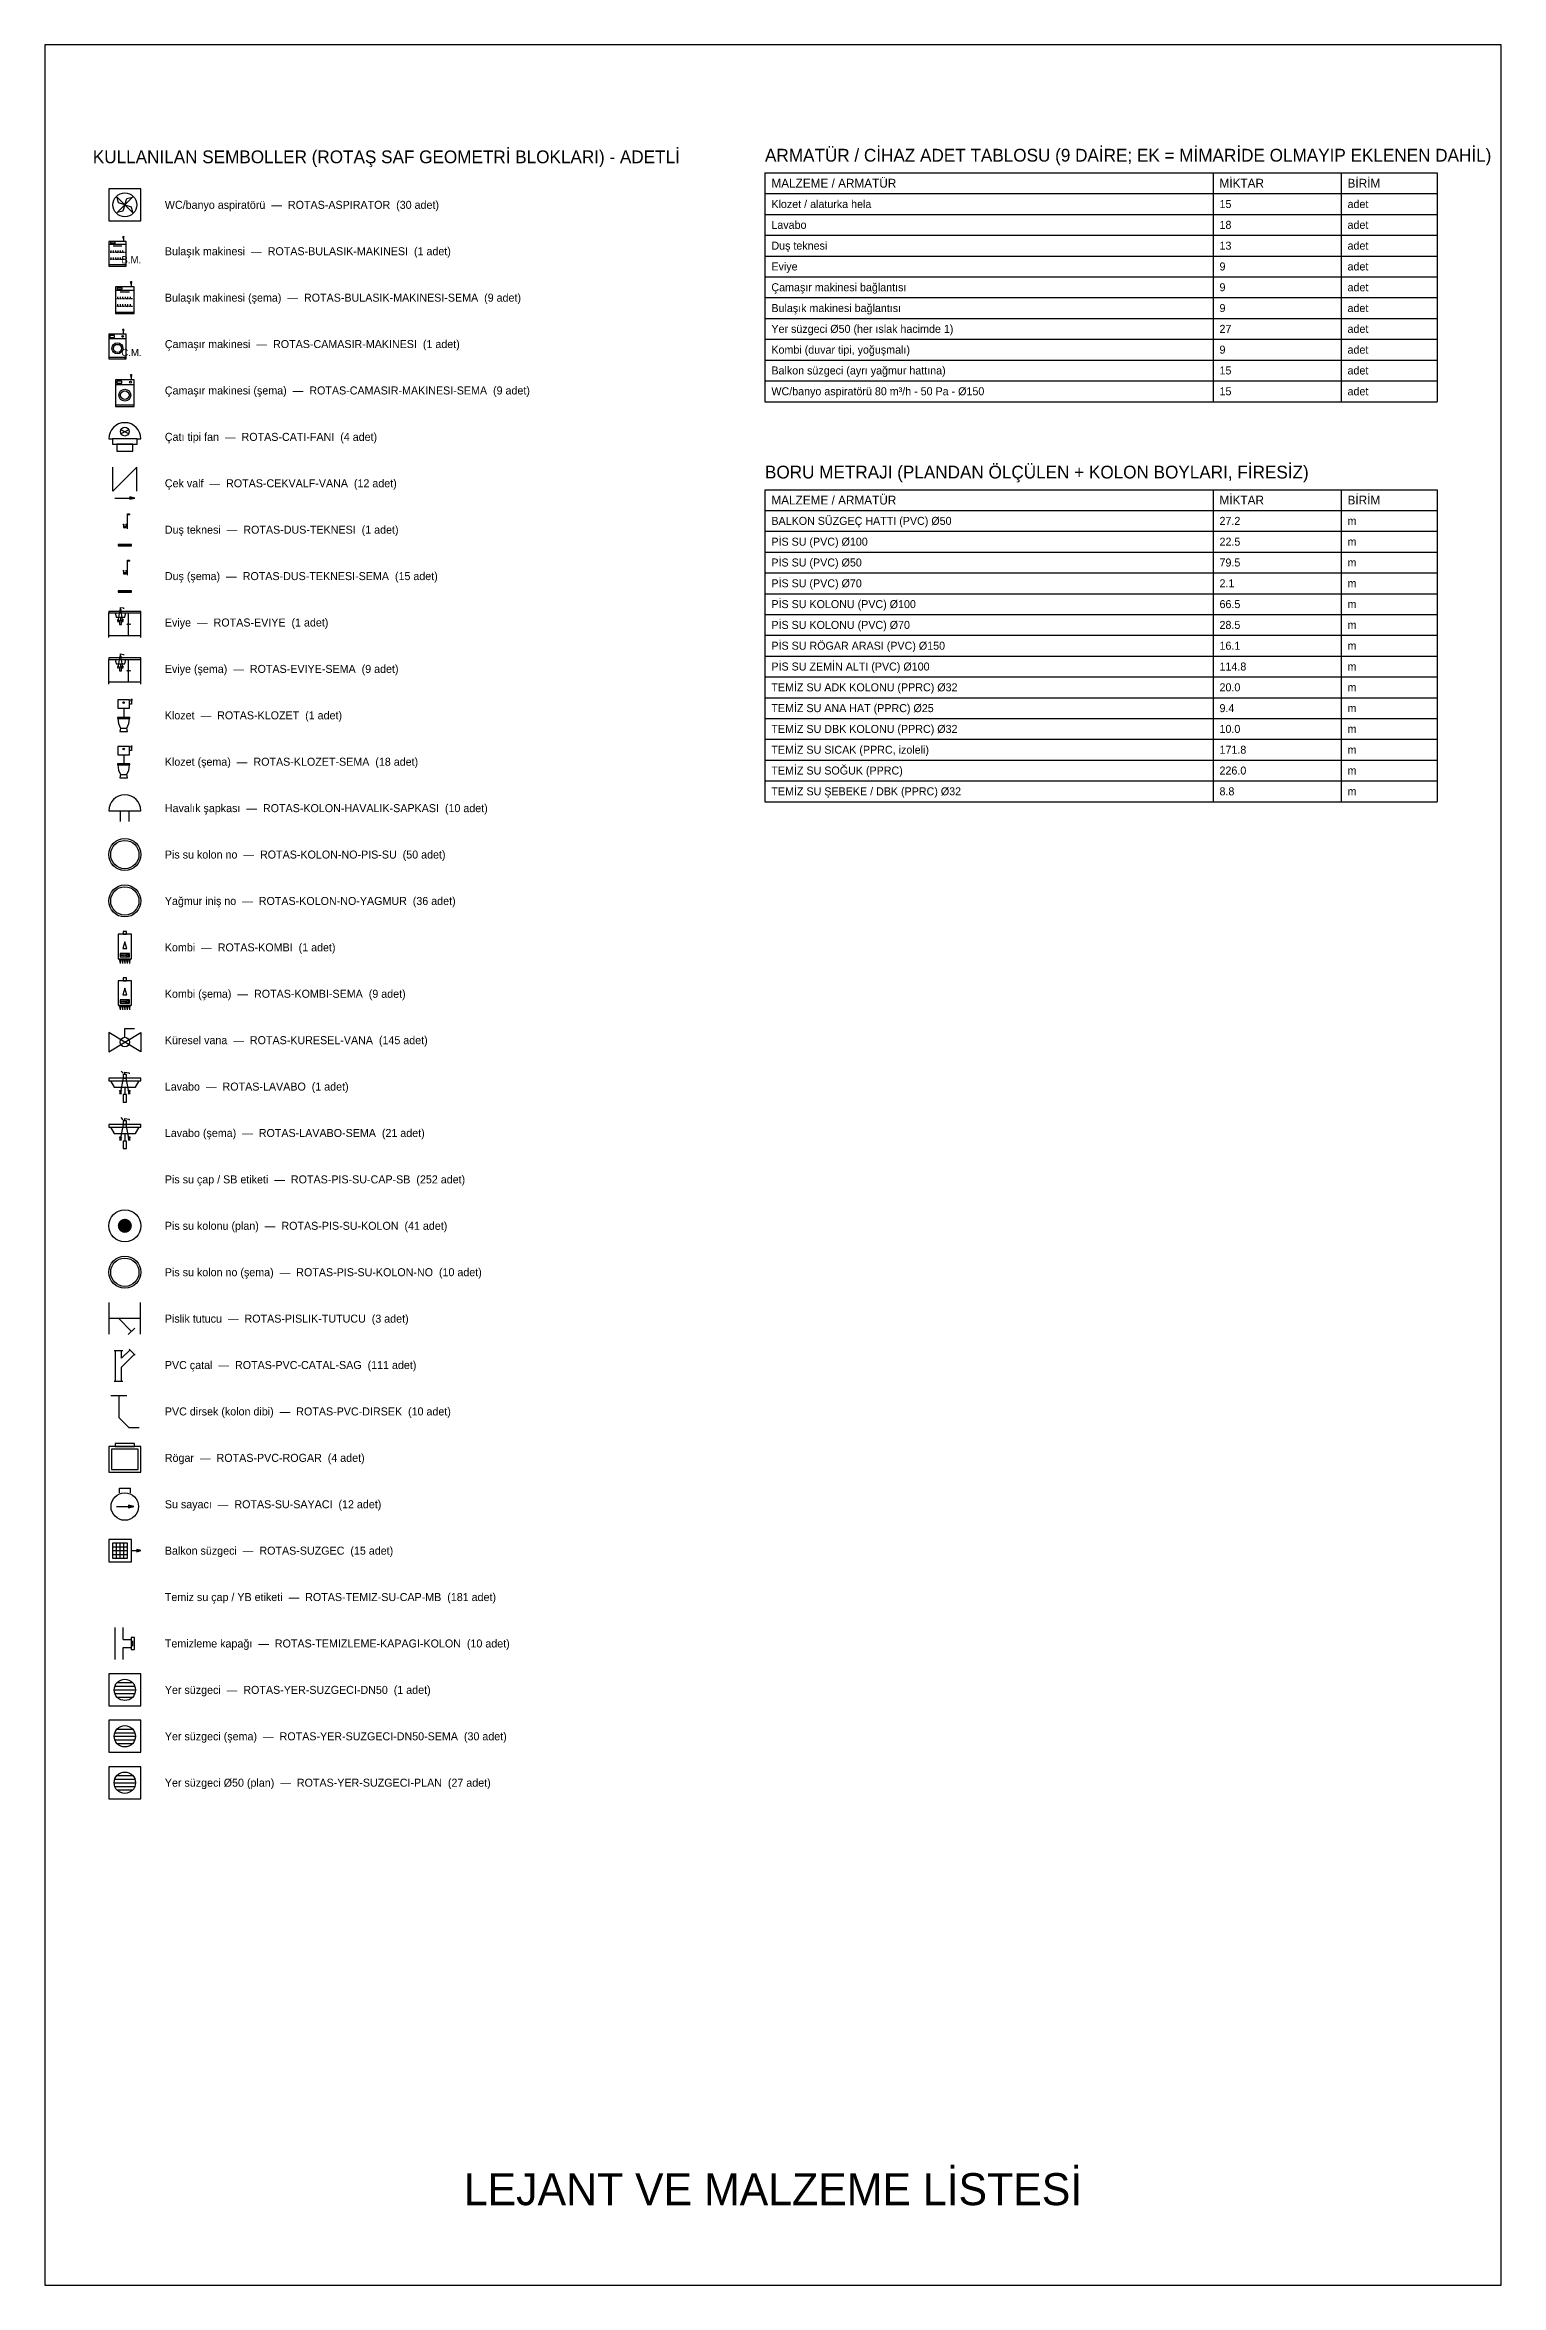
# Model space of a CAD drawing. Header units: centimetres. Extents: x -3962 to 31822, y -2 to 2802.
# Drawn here: x 30002 to 31822, y 0 to 2800 of the extents above; entities that cross this region are included whole.
import ezdxf
from ezdxf.enums import TextEntityAlignment as Align

# ---------------------------------------------------------------- set-up
doc = ezdxf.new("R2010")
doc.units = ezdxf.units.CM
for name, color, linetype in [('ROTAS-KAT-ADI', 1, 'CONTINUOUS'), ('ROTAS-LEJANT', 7, 'Continuous'), ('ROTAS-METRAJ', 7, 'Continuous'), ('ROTAS-PAFTA', 7, 'CONTINUOUS')]:
    doc.layers.add(name, color=color, linetype=linetype)

# ---------------------------------------------------------------- blocks, each defined once
blk = doc.blocks.new('ROTAS-ASPIRATOR')
blk.add_lwpolyline([(-10, -10), (10, -10), (10, 10), (-10, 10)], close=True)
for points in [[(0, 0), (-4, 1.2), (-4.7, 4.7), (0, 0)], [(0, 0), (-1.2, -4), (-4.7, -4.7), (0, 0)], [(0, 0), (1.2, 4), (4.7, 4.7), (0, 0)], [(0, 0), (4, -1.2), (4.7, -4.7), (0, 0)]]:
    blk.add_lwpolyline(points)
blk.add_circle((0, 0), 7.5)
blk = doc.blocks.new('ROTAS-BULASIK-MAKINESI')
for p, q in [((12.1, 56.4), (12.1, 49.7)), ((-18.1, 43.7), (18.1, 43.7)), ((-15.7, 27.4), (-13.9, 27.4)), ((-15.7, 13), (-13.9, 13)), ((-13.3, 27.4), (-13.3, 31)), ((-13.3, 13), (-13.3, 16.6)), ((-12.7, 27.4), (-10.9, 27.4)), ((-12.7, 13), (-10.9, 13)), ((-9.7, 27.4), (-7.8, 27.4)), ((-9.7, 13), (-7.8, 13)), ((-9, 40.7), (9, 40.7)), ((-8.4, 27.4), (-8.4, 31)), ((-8.4, 13), (-8.4, 16.6)), ((-6.6, 27.4), (-4.8, 27.4)), ((-6.6, 13), (-4.8, 13)), ((-3.6, 27.4), (-3.6, 31)), ((-3.6, 27.4), (-1.8, 27.4)), ((-3.6, 13), (-3.6, 16.6)), ((-3.6, 13), (-1.8, 13)), ((-0.6, 27.4), (1.2, 27.4)), ((-0.6, 13), (1.2, 13)), ((1.2, 27.4), (1.2, 31)), ((1.2, 13), (1.2, 16.6)), ((2.4, 27.4), (4.2, 27.4)), ((2.4, 13), (4.2, 13)), ((5.4, 27.4), (7.2, 27.4)), ((5.4, 13), (7.2, 13)), ((6, 27.4), (6, 31)), ((6, 13), (6, 16.6)), ((8.4, 27.4), (10.3, 27.4)), ((8.4, 13), (10.3, 13)), ((10.9, 27.4), (10.9, 31)), ((10.9, 13), (10.9, 16.6)), ((11.5, 27.4), (13.3, 27.4)), ((11.5, 13), (13.3, 13)), ((14.5, 27.4), (15.7, 27.4)), ((14.5, 13), (15.7, 13))]:
    blk.add_line(p, q)
for points in [[(-18.1, -1.5), (18.1, -1.5), (18.1, 49.7), (-18.1, 49.7)], [(-14.5, 45.5), (-4.8, 45.5), (-4.8, 47.9), (-14.5, 47.9)], [(11, 60), (13.1, 60), (12.1, 58.2)], [(11, 56.4), (13.1, 56.4), (12.1, 58.2)], [(-18.1, -1.5), (18.1, -1.5), (18.1, 0.9), (-18.1, 0.9)]]:
    blk.add_lwpolyline(points, close=True)
blk.add_circle((12.1, 58.2), 0.543)
blk.add_text('B.M.', height=15).set_placement((8.1, 11.6), align=Align.MIDDLE_LEFT)
for tag, p in [('PSCP', (0, 22.5)), ('SO', (0, 0)), ('PS', (0, 20)), ('SOCP', (0.1, -1.5))]:
    blk.add_attdef(tag, text='', height=1).set_placement(p, align=Align.MIDDLE_CENTER)
blk = doc.blocks.new('ROTAS-BULASIK-MAKINESI-SEMA')
for p, q in [((-33.8, 92), (33.8, 92)), ((-16.9, 86.4), (16.9, 86.4)), ((22.5, 115.7), (22.5, 103.3)), ((-29.3, 61.6), (-25.9, 61.6)), ((-29.3, 34.6), (-25.9, 34.6)), ((-24.8, 61.6), (-24.8, 68.4)), ((-24.8, 34.6), (-24.8, 41.3)), ((-23.7, 61.6), (-20.3, 61.6)), ((-23.7, 34.6), (-20.3, 34.6)), ((-18, 61.6), (-14.7, 61.6)), ((-18, 34.6), (-14.7, 34.6)), ((-15.8, 61.6), (-15.8, 68.4)), ((-15.8, 34.6), (-15.8, 41.3)), ((-12.4, 61.6), (-9, 61.6)), ((-12.4, 34.6), (-9, 34.6)), ((-6.8, 61.6), (-6.8, 68.4)), ((-6.8, 61.6), (-3.4, 61.6)), ((-6.8, 34.6), (-6.8, 41.3)), ((-6.8, 34.6), (-3.4, 34.6)), ((-1.1, 61.6), (2.3, 61.6)), ((-1.1, 34.6), (2.3, 34.6)), ((2.3, 61.6), (2.3, 68.4)), ((2.3, 34.6), (2.3, 41.3)), ((4.5, 61.6), (7.9, 61.6)), ((4.5, 34.6), (7.9, 34.6)), ((10.1, 61.6), (13.5, 61.6)), ((10.1, 34.6), (13.5, 34.6)), ((11.3, 61.6), (11.3, 68.4)), ((11.3, 34.6), (11.3, 41.3)), ((15.8, 61.6), (19.2, 61.6)), ((15.8, 34.6), (19.2, 34.6)), ((20.3, 61.6), (20.3, 68.4)), ((20.3, 34.6), (20.3, 41.3)), ((21.4, 61.6), (24.8, 61.6)), ((21.4, 34.6), (24.8, 34.6)), ((27, 61.6), (29.3, 61.6)), ((27, 34.6), (29.3, 34.6))]:
    blk.add_line(p, q)
for points in [[(-33.8, 7.5), (33.8, 7.5), (33.8, 103.3), (-33.8, 103.3)], [(-27, 95.4), (-9, 95.4), (-9, 99.9), (-27, 99.9)], [(20.5, 122.5), (24.6, 122.5), (22.5, 119.1)], [(20.5, 115.7), (24.6, 115.7), (22.5, 119.1)], [(-33.8, 7.5), (33.8, 7.5), (33.8, 12), (-33.8, 12)]]:
    blk.add_lwpolyline(points, close=True)
blk.add_circle((22.5, 119.1), 1.01)
blk.add_attdef('SOCP', text='', height=10).set_placement((-3.2, 63.4), align=Align.MIDDLE_RIGHT)
for tag, p in [('PS', (0, 5)), ('SO', (2.5, 63.4)), ('PSCP', (0, -10))]:
    blk.add_attdef(tag, text='', height=10).set_placement(p, align=Align.MIDDLE_LEFT)
blk = doc.blocks.new('ROTAS-CAMASIR-MAKINESI')
for p, q in [((12.1, 56.4), (12.1, 49.7)), ((-18.1, 40.7), (18.1, 40.7))]:
    blk.add_line(p, q)
for points in [[(-18.1, -1.5), (18.1, -1.5), (18.1, 49.7), (-18.1, 49.7)], [(-15.7, 43.1), (-6, 43.1), (-6, 47.3), (-15.7, 47.3)], [(11, 60), (13.1, 60), (12.1, 58.2)], [(11, 56.4), (13.1, 56.4), (12.1, 58.2)], [(-18.1, -1.5), (18.1, -1.5), (18.1, 0.9), (-18.1, 0.9)]]:
    blk.add_lwpolyline(points, close=True)
for centre, radius in [((10.9, 45.2), 1.81), ((12.1, 58.2), 0.543), ((0, 20.2), 11.5), ((0, 20.2), 8.44)]:
    blk.add_circle(centre, radius)
blk.add_text('Ç.M.', height=15).set_placement((8.1, 11.6), align=Align.MIDDLE_LEFT)
for tag, p in [('PSCP_001', (-1.3, 22)), ('SO_001', (-0.7, -0.5)), ('PS_001', (-0.6, 19.5)), ('SOCP_001', (-1.2, -2))]:
    blk.add_attdef(tag, p, '', height=1)
blk = doc.blocks.new('ROTAS-CAMASIR-MAKINESI-SEMA')
for p, q in [((-33.8, 86.4), (33.8, 86.4)), ((22.6, 115.7), (22.6, 103.3))]:
    blk.add_line(p, q)
for points in [[(-33.8, 7.5), (33.8, 7.5), (33.8, 103.3), (-33.8, 103.3)], [(-29.3, 90.9), (-11.3, 90.9), (-11.3, 98.8), (-29.3, 98.8)], [(20.5, 122.5), (24.6, 122.5), (22.6, 119.1)], [(20.5, 115.7), (24.6, 115.7), (22.6, 119.1)], [(-33.8, 7.5), (33.8, 7.5), (33.8, 12), (-33.8, 12)]]:
    blk.add_lwpolyline(points, close=True)
for centre, radius in [((20.3, 94.9), 3.38), ((22.6, 119.1), 1.01), ((0, 48.1), 21.4), ((0, 48.1), 15.8)]:
    blk.add_circle(centre, radius)
blk.add_attdef('SOCP', text='', height=10).set_placement((-3.3, 71.5), align=Align.MIDDLE_RIGHT)
for tag, p in [('PS', (0, 5)), ('SO', (2.5, 71.5)), ('PSCP', (0, -10))]:
    blk.add_attdef(tag, text='', height=10).set_placement(p, align=Align.MIDDLE_LEFT)
blk = doc.blocks.new('ROTAS-CATI-FANI')
for p, q in [((-28.125, 21.875), (-21.875, 21.875)), ((-6.25, 31.25), (6.25, 37.5)), ((-6.25, 37.5), (6.25, 31.25)), ((21.875, 21.875), (28.125, 21.875))]:
    blk.add_line(p, q)
for points in [[(-21.875, 12.5), (21.875, 12.5), (21.875, 21.875), (-21.875, 21.875)], [(-14.0625, 0), (14.0625, 0), (14.0625, 12.5), (-14.0625, 12.5)]]:
    blk.add_lwpolyline(points, close=True)
blk.add_circle((0, 34.375), 7.8125)
blk.add_arc((0, 21.875), 28.125, 0, 180)
blk = doc.blocks.new('ROTAS-CEKVALF-VANA')
h = blk.add_hatch(color=256)
h.dxf.hatch_style = 1
h.paths.add_polyline_path([(3.1, -4.54), (1.27, -4.09), (1.27, -5)])
for p, q in [((-5.27, -1.81), (-5.27, 7.32)), ((-5.27, -1.81), (3.86, 7.32)), ((3.86, -1.81), (3.86, 7.32)), ((-4.51, -4.54), (3.1, -4.54))]:
    blk.add_line(p, q)
blk.add_lwpolyline([(3.1, -4.54), (1.27, -4.09), (1.27, -5)], close=True)
blk.add_attdef('CAP', text='', height=5, rotation=153.43495).set_placement((0, 0), align=Align.CENTER)
blk = doc.blocks.new('ROTAS-DUS-TEKNESI')
for p, q in [((2.4, 14), (2.4, 27.5)), ((-1.2, 17.3), (-1.2, 16.1)), ((0, 15.2), (0, 14.6)), ((1.2, 17.3), (1.2, 16.1)), ((1.8, 15.6), (2.4, 15.6)), ((-5.6, -0.3), (5.5, -0.3))]:
    blk.add_line(p, q)
blk.add_lwpolyline([(2.4, 27.5), (3.9, 27.5), (4.5, 26.9), (3.3, 26.3), (3.9, 27.5)])
for points in [[(-6, -1), (6, -1), (6, 0.2), (-6, 0.2)], [(-1.5, 18.2), (-1, 18.2), (-1.2, 17.7)], [(-1.5, 17.3), (-1, 17.3), (-1.2, 17.7)], [(-1.2, 15.2), (1.2, 15.2), (1.2, 16.1), (-1.2, 16.1)], [(0.9, 18.2), (1.4, 18.2), (1.2, 17.7)], [(0.9, 17.3), (1.4, 17.3), (1.2, 17.7)]]:
    blk.add_lwpolyline(points, close=True)
for centre in [(-1.2, 17.7), (1.2, 17.7)]:
    blk.add_circle(centre, 0.135)
for tag, p in [('PSCP_001', (-1.3, 27)), ('PS_001', (-0.6, 24.5)), ('SO_001', (-10.7, -0.5)), ('SC_001', (9.4, -0.5)), ('SOCP_001', (-11.3, -1.5)), ('SCCP_001', (8.7, -1.5))]:
    blk.add_attdef(tag, p, '', height=1)
blk = doc.blocks.new('ROTAS-DUS-TEKNESI-SEMA')
for p, q in [((5, 67.7), (5, 135)), ((-12.9, 84.2), (-12.9, 78.2)), ((-7, 73.7), (-7, 70.7)), ((-1, 84.2), (-1, 78.2)), ((2, 75.9), (5, 75.9)), ((-34.6, -3.3), (20.7, -3.3))]:
    blk.add_line(p, q)
blk.add_lwpolyline([(5, 135), (12.5, 135), (15.5, 132), (9.5, 129), (12.5, 135)])
for points in [[(-14.3, 88.6), (-11.6, 88.6), (-12.9, 86.4)], [(-14.3, 84.2), (-11.6, 84.2), (-12.9, 86.4)], [(-12.9, 73.7), (-1, 73.7), (-1, 78.2), (-12.9, 78.2)], [(-2.3, 88.6), (0.4, 88.6), (-1, 86.4)], [(-2.3, 84.2), (0.4, 84.2), (-1, 86.4)], [(-36.9, -7), (23, -7), (23, -1.1), (-36.9, -1.1)]]:
    blk.add_lwpolyline(points, close=True)
for centre in [(-12.9, 86.4), (-1, 86.4)]:
    blk.add_circle(centre, 0.673)
for tag, p in [('SCCP', (-24.3, 67.7)), ('SC', (-27.7, 55.8))]:
    blk.add_attdef(tag, text='', height=10).set_placement(p, align=Align.MIDDLE_RIGHT)
for tag, p in [('PS', (-0.1, 5)), ('SOCP', (8.5, 67.7)), ('PSCP', (0, -12.9))]:
    blk.add_attdef(tag, text='', height=10).set_placement(p, align=Align.MIDDLE_LEFT)
blk.add_attdef('SO', text='', height=10).set_placement((16, 50.6), align=Align.CENTER)
blk = doc.blocks.new('ROTAS-EVIYE')
for p, q in [((-6, 3.08), (-6, 12.35)), ((-2.51, 9.19), (-1.85, 12.9)), ((-1.64, 10.71), (-1.64, 9.4)), ((-0.76, 9.19), (-1.42, 12.9)), ((1.42, 3.95), (1.42, 12.35)), ((6, 3.08), (6, 12.35)), ((-6, 3.95), (6, 3.95))]:
    blk.add_line(p, q)
for points in [[(-6, 12.35), (6, 12.35), (6, 12.9), (-6, 12.9)], [(-2.71, 9.84), (-2.31, 9.84), (-2.51, 9.51)], [(-2.71, 9.19), (-2.31, 9.19), (-2.51, 9.51)], [(-1.96, 7.99), (-1.31, 7.99), (-1.31, 9.4), (-1.96, 9.4)], [(-1.91, 12.9), (-1.36, 12.9), (-1.36, 13.55), (-1.91, 13.55)], [(-0.96, 9.84), (-0.57, 9.84), (-0.76, 9.51)], [(-0.96, 9.19), (-0.57, 9.19), (-0.76, 9.51)]]:
    blk.add_lwpolyline(points, close=True)
for points in [[(-3.6, 12.35), (-3.27, 10.71), (0, 10.71), (0.33, 12.35)], [(-1.64, 13.55), (-1.64, 14.42), (-0.55, 14.2), (-0.55, 13.88)]]:
    blk.add_lwpolyline(points)
for centre, radius in [((-2.51, 9.51), 0.0982), ((-0.76, 9.51), 0.0982), ((0.98, 8.1), 0.131), ((1.85, 8.1), 0.131)]:
    blk.add_circle(centre, radius)
for tag, p in [('PSCP_001', (-1.25, 17)), ('PS_001', (-0.62, 14.5)), ('SOCP_001', (-6.29, -0.5)), ('SO_001', (-5.66, 0.5)), ('SCCP_001', (3.74, -0.5)), ('SC_001', (4.37, 0.5))]:
    blk.add_attdef(tag, p, '', height=1)
blk = doc.blocks.new('ROTAS-EVIYE-SEMA')
for p, q in [((-65, 6), (-65, 106.5)), ((-27.2, 72.2), (-20.1, 112.4)), ((-8.3, 72.2), (-15.4, 112.4)), ((15.4, 15.5), (15.4, 106.5)), ((65, 6), (65, 106.5)), ((-65, 15.5), (65, 15.5)), ((-17.7, 88.8), (-17.7, 74.6))]:
    blk.add_line(p, q)
for points in [[(-65, 106.5), (65, 106.5), (65, 112.4), (-65, 112.4)], [(-20.7, 112.4), (-14.8, 112.4), (-14.8, 119.5), (-20.7, 119.5)], [(-29.3, 79.3), (-25.1, 79.3), (-27.2, 75.8)], [(-29.3, 72.2), (-25.1, 72.2), (-27.2, 75.8)], [(-21.3, 59.2), (-14.2, 59.2), (-14.2, 74.6), (-21.3, 74.6)], [(-10.4, 79.3), (-6.1, 79.3), (-8.3, 75.8)], [(-10.4, 72.2), (-6.1, 72.2), (-8.3, 75.8)]]:
    blk.add_lwpolyline(points, close=True)
for points in [[(-39, 106.5), (-35.5, 88.8), (0, 88.8), (3.5, 106.5)], [(-17.7, 119.5), (-17.7, 129), (-5.9, 126.6), (-5.9, 123)]]:
    blk.add_lwpolyline(points)
for centre, radius in [((-27.2, 75.8), 1.06), ((-8.3, 75.8), 1.06), ((10.6, 60.4), 1.42), ((20.1, 60.4), 1.42)]:
    blk.add_circle(centre, radius)
for tag, p in [('SCCP', (-18, 65)), ('SC', (-20, 52.7))]:
    blk.add_attdef(tag, text='', height=10).set_placement(p, align=Align.MIDDLE_RIGHT)
for tag, p in [('PS', (0, 5)), ('SOCP', (15.5, 64.9)), ('SO', (15.5, 53.6)), ('PSCP', (0, -10))]:
    blk.add_attdef(tag, text='', height=10).set_placement(p, align=Align.MIDDLE_LEFT)
blk = doc.blocks.new('ROTAS-KLOZET')
blk.add_line((-0.8, 17.4), (-0.8, 10.9))
for points in [[(-4.8, 17.4), (3.3, 17.4), (3.3, 23.2), (-4.8, 23.2)], [(4.2, 23.7), (5, 23.7), (4.6, 23)], [(4.2, 22.3), (5, 22.3), (4.6, 23)], [(-5, 10.3), (3.5, 10.3), (3.5, 10.9), (-5, 10.9)]]:
    blk.add_lwpolyline(points, close=True)
for points in [[(4.6, 22.3), (4.6, 20.3), (3.3, 20.3)], [(-4.8, 10.3), (-4.3, 6.7), (-3, 3.6), (1.5, 3.6), (2.8, 6.7), (3.3, 10.3)], [(-3, 3.6), (-3.4, 1.3), (1.9, 1.3), (1.5, 3.6)]]:
    blk.add_lwpolyline(points)
for centre, radius in [((-0.8, 21.4), 0.558), ((4.6, 23), 0.201)]:
    blk.add_circle(centre, radius)
for tag, p in [('PSCP_001', (-1.3, 24.5)), ('PS_001', (-0.6, 19.5)), ('SOCP_001', (-1.3, 1.8)), ('SO_001', (-0.7, -0.5))]:
    blk.add_attdef(tag, p, '', height=1)
blk = doc.blocks.new('ROTAS-KLOZET-SEMA')
blk.add_line((-19.2, 93.6), (-19.2, 55.9))
for points in [[(-42.6, 93.6), (4.2, 93.6), (4.2, 127.4), (-42.6, 127.4)], [(9.7, 130), (14.4, 130), (12, 126.1)], [(9.7, 122.2), (14.4, 122.2), (12, 126.1)], [(-43.9, 52), (5.5, 52), (5.5, 55.9), (-43.9, 55.9)]]:
    blk.add_lwpolyline(points, close=True)
for points in [[(12, 122.2), (12, 110.5), (4.2, 110.5)], [(-42.6, 52), (-40, 31.2), (-32.2, 13), (-6.2, 13), (1.6, 31.2), (4.2, 52)], [(-32.2, 13), (-34.8, 0), (-3.6, 0), (-6.2, 13)]]:
    blk.add_lwpolyline(points)
for centre, radius in [((-19.2, 117), 3.25), ((12, 126.1), 1.17)]:
    blk.add_circle(centre, radius)
for tag, p in [('SOCP', (-33.9, 70)), ('SO', (-33.9, 58.3))]:
    blk.add_attdef(tag, text='', height=10).set_placement(p, align=Align.MIDDLE_RIGHT)
for tag, p in [('PS', (0, 5)), ('PSCP', (0, -10))]:
    blk.add_attdef(tag, text='', height=10).set_placement(p, align=Align.MIDDLE_LEFT)
blk = doc.blocks.new('ROTAS-KOLON-HAVALIK-SAPKASI')
for p, q in [((-7.7, 5.8), (7.7, 5.8)), ((-2.1, 0.7), (-2.1, 5.8)), ((2.1, 0.7), (2.1, 5.8))]:
    blk.add_line(p, q)
blk.add_arc((0, 5.8), 7.69, 0, 180)
blk = doc.blocks.new('ROTAS-KOLON-NO-PIS-SU')
for radius in [27.5, 24.3]:
    blk.add_circle((0, 0), radius)
blk.add_attdef('K', text='', height=20).set_placement((0, 0), align=Align.MIDDLE_CENTER)
blk = doc.blocks.new('ROTAS-KOLON-NO-YAGMUR')
for radius in [27.5, 24.3]:
    blk.add_circle((0, 0), radius)
blk.add_attdef('K', text='', height=20).set_placement((0, 0), align=Align.MIDDLE_CENTER)
blk = doc.blocks.new('ROTAS-KOMBI')
for p, q in [((44.4, 4.3), (44.4, 3.7)), ((44.4, 1.8), (44.4, 0)), ((46.5, 4.3), (46.5, 3.7)), ((46.5, 1.8), (46.5, 0)), ((48.7, 4.3), (48.7, 3.7)), ((48.7, 1.8), (48.7, 0)), ((50.8, 4.3), (50.8, 3.7)), ((50.8, 1.8), (50.8, 0)), ((53, 4.3), (53, 3.7)), ((53, 1.8), (53, 0))]:
    blk.add_line(p, q)
for points in [[(42.5, 4.3), (54.8, 4.3), (54.8, 27.3), (42.5, 27.3)], [(47.1, 27.3), (50.2, 27.3), (50.2, 30), (47.1, 30)], [(43.8, 3.7), (45, 3.7), (44.4, 2.8)], [(43.8, 1.8), (45, 1.8), (44.4, 2.8)], [(44.4, 6.1), (53, 6.1), (53, 9.2), (44.4, 9.2)], [(45.9, 3.7), (47.1, 3.7), (46.5, 2.8)], [(45.9, 1.8), (47.1, 1.8), (46.5, 2.8)], [(46.8, 14.1), (50.5, 14.1), (48.7, 20.2)], [(48.1, 3.7), (49.3, 3.7), (48.7, 2.8)], [(48.1, 1.8), (49.3, 1.8), (48.7, 2.8)], [(50.2, 3.7), (51.4, 3.7), (50.8, 2.8)], [(50.2, 1.8), (51.4, 1.8), (50.8, 2.8)], [(50.5, 6.9), (52.3, 6.9), (52.3, 8.4), (50.5, 8.4)], [(52.3, 3.7), (53.6, 3.7), (53, 2.8)], [(52.3, 1.8), (53.6, 1.8), (53, 2.8)]]:
    blk.add_lwpolyline(points, close=True)
for centre in [(45.9, 7.7), (47.7, 7.7), (49.6, 7.7)]:
    blk.add_circle(centre, 0.613)
for tag, p in [('SOCP_001', (17.6, -0.5)), ('SO_001', (18.2, 0.5)), ('SCCP_001', (27.6, -0.5)), ('SC_001', (28.3, 0.5))]:
    blk.add_attdef(tag, p, '', height=1)
blk = doc.blocks.new('ROTAS-KOMBI-SEMA')
for p, q in [((-24.9, 119.1), (-24.9, 116.6)), ((-24.9, 109.1), (-24.9, 101.6)), ((-16.2, 119.1), (-16.2, 116.6)), ((-16.2, 109.1), (-16.2, 101.6)), ((-7.4, 119.1), (-7.4, 116.6)), ((-7.4, 109.1), (-7.4, 101.6)), ((1.3, 119.1), (1.3, 116.6)), ((1.3, 109.1), (1.3, 101.6)), ((10.1, 119.1), (10.1, 116.6)), ((10.1, 109.1), (10.1, 101.6))]:
    blk.add_line(p, q)
for points in [[(-32.4, 119.1), (17.6, 119.1), (17.6, 212.9), (-32.4, 212.9)], [(-14.9, 159.1), (0.1, 159.1), (-7.4, 184.1)], [(-13.7, 212.9), (-1.2, 212.9), (-1.2, 224.1), (-13.7, 224.1)], [(-27.4, 116.6), (-22.4, 116.6), (-24.9, 112.9)], [(-27.4, 109.1), (-22.4, 109.1), (-24.9, 112.9)], [(-24.9, 126.6), (10.1, 126.6), (10.1, 139.1), (-24.9, 139.1)], [(-18.7, 116.6), (-13.7, 116.6), (-16.2, 112.9)], [(-18.7, 109.1), (-13.7, 109.1), (-16.2, 112.9)], [(-9.9, 116.6), (-4.9, 116.6), (-7.4, 112.9)], [(-9.9, 109.1), (-4.9, 109.1), (-7.4, 112.9)], [(-1.2, 116.6), (3.8, 116.6), (1.3, 112.9)], [(-1.2, 109.1), (3.8, 109.1), (1.3, 112.9)], [(0.1, 129.7), (7.6, 129.7), (7.6, 136), (0.1, 136)], [(7.6, 116.6), (12.6, 116.6), (10.1, 112.9)], [(7.6, 109.1), (12.6, 109.1), (10.1, 112.9)]]:
    blk.add_lwpolyline(points, close=True)
for centre in [(-18.7, 132.9), (-11.2, 132.9), (-3.7, 132.9)]:
    blk.add_circle(centre, 2.5)
for tag, p in [('SCCP', (-16.6, 178.3)), ('SC', (-16.6, 167.7))]:
    blk.add_attdef(tag, text='', height=10).set_placement(p, align=Align.MIDDLE_RIGHT)
for tag, p in [('SOCP', (2.2, 178.3)), ('SO', (3.2, 167.9))]:
    blk.add_attdef(tag, text='', height=10).set_placement(p, align=Align.MIDDLE_LEFT)
blk = doc.blocks.new('ROTAS-KURESEL-VANA')
for p, q in [((0, 3.1), (0, 8)), ((0, 8), (5.4, 8))]:
    blk.add_line(p, q)
for points in [[(-9, 5.8), (-9, -5), (0, 0.4)], [(9, 5.8), (9, -5), (0, 0.4)]]:
    blk.add_lwpolyline(points, close=True)
blk.add_circle((0, 0.4), 2.71)
blk.add_attdef('CAP', text='', height=10).set_placement((-1.1, 0), align=Align.CENTER)
blk = doc.blocks.new('ROTAS-LAVABO')
for p, q in [((-1.6, 6.15), (-0.5, 11.95)), ((-0.6, 13.75), (-1.4, 14.55)), ((0, 8.55), (0, 5.75)), ((1.6, 6.15), (0.5, 11.95))]:
    blk.add_line(p, q)
for points in [[(-6, 10.95), (6, 10.95), (6, 11.95), (-6, 11.95)], [(-0.6, 11.95), (0.6, 11.95), (0.6, 13.35), (-0.6, 13.35)], [(-1.96, 7.35), (-1.24, 7.35), (-1.6, 6.75)], [(-1.96, 6.15), (-1.24, 6.15), (-1.6, 6.75)], [(-0.6, 2.95), (0.6, 2.95), (0.6, 5.75), (-0.6, 5.75)], [(1.24, 7.35), (1.96, 7.35), (1.6, 6.75)], [(1.24, 6.15), (1.96, 6.15), (1.6, 6.75)]]:
    blk.add_lwpolyline(points, close=True)
for points in [[(-5.4, 10.95), (-4, 8.55), (4, 8.55), (5.4, 10.95)], [(0, 13.35), (0, 14.15), (1.6, 13.95), (1.6, 13.55)]]:
    blk.add_lwpolyline(points)
for centre in [(-1.6, 6.75), (1.6, 6.75)]:
    blk.add_circle(centre, 0.18)
for tag, p in [('PSCP_001', (-1.25, 17)), ('PS_001', (-0.62, 14.5)), ('SOCP_001', (-6.29, -0.5)), ('SO_001', (-5.66, 0.5)), ('SCCP_001', (3.74, -0.5)), ('SC_001', (4.37, 0.5))]:
    blk.add_attdef(tag, p, '', height=1)
blk = doc.blocks.new('ROTAS-LAVABO-SEMA')
for p, q in [((-1.8, 97.5), (6.5, 141.2)), ((5.7, 154.7), (-0.3, 160.7)), ((22.3, 97.5), (14, 141.2)), ((10.2, 115.5), (10.2, 94.4))]:
    blk.add_line(p, q)
for points in [[(-35, 133.6), (55.4, 133.6), (55.4, 141.2), (-35, 141.2)], [(5.7, 141.2), (14.7, 141.2), (14.7, 151.7), (5.7, 151.7)], [(-4.5, 106.5), (0.9, 106.5), (-1.8, 102)], [(-4.5, 97.5), (0.9, 97.5), (-1.8, 102)], [(5.7, 73.3), (14.7, 73.3), (14.7, 94.4), (5.7, 94.4)], [(19.6, 106.5), (25, 106.5), (22.3, 102)], [(19.6, 97.5), (25, 97.5), (22.3, 102)]]:
    blk.add_lwpolyline(points, close=True)
for points in [[(-30.5, 133.6), (-19.9, 115.5), (40.4, 115.5), (50.9, 133.6)], [(10.2, 151.7), (10.2, 157.7), (22.3, 156.2), (22.3, 153.2)]]:
    blk.add_lwpolyline(points)
for centre in [(-1.8, 102), (22.3, 102)]:
    blk.add_circle(centre, 1.36)
for tag, p in [('SCCP', (-18.9, 70)), ('SC', (-18.9, 55))]:
    blk.add_attdef(tag, text='', height=10).set_placement(p, align=Align.MIDDLE_RIGHT)
for tag, p in [('SOCP', (18.8, 70)), ('PS', (0, 5)), ('SO', (18.8, 55)), ('PSCP', (0, -10))]:
    blk.add_attdef(tag, text='', height=10).set_placement(p, align=Align.MIDDLE_LEFT)
blk = doc.blocks.new('ROTAS-PIS-SU-KOLON')
h = blk.add_hatch(color=256)
h.dxf.hatch_style = 1
h.paths.add_polyline_path([(1.54, 0), (1.49, 0.4), (1.33, 0.77), (1.09, 1.09), (0.77, 1.33), (0.4, 1.49), (0, 1.54), (-0.4, 1.49), (-0.77, 1.33), (-1.09, 1.09), (-1.33, 0.77), (-1.49, 0.4), (-1.54, 0), (-1.49, -0.4), (-1.33, -0.77), (-1.09, -1.09), (-0.77, -1.33), (-0.4, -1.49), (0, -1.54), (0.4, -1.49), (0.77, -1.33), (1.09, -1.09), (1.33, -0.77), (1.49, -0.4)])
blk.add_circle((0, 0), 3.5)
blk = doc.blocks.new('ROTAS-PIS-SU-KOLON-NO')
for radius in [27.5, 24.3]:
    blk.add_circle((0, 0), radius)
blk.add_attdef('K', text='', height=20).set_placement((0, 0), align=Align.MIDDLE_CENTER)
blk = doc.blocks.new('ROTAS-PISLIK-TUTUCU')
for p, q in [((-7.6, -4.7), (-7.6, 10.5)), ((-7.6, 2.9), (7.6, 2.9)), ((-3, 2.9), (3.2, -3.4)), ((7.6, -4.7), (7.6, 10.5)), ((1.6, -5), (4.8, -1.8))]:
    blk.add_line(p, q)
blk.add_attdef('CAP', text='', height=5).set_placement((0, 0), align=Align.CENTER)
blk = doc.blocks.new('ROTAS-PVC-CATAL-SAG')
for p, q in [((9.7, -10.5), (-0.8, 0)), ((-26.7, -2.4), (-11.8, -2.4)), ((-24.6, -55.5), (-24.6, -2.4)), ((-14, -16.1), (0.7, -1.5)), ((-14, -16.1), (-14, -2.4)), ((-14, -31.2), (8.2, -9)), ((-14, -55.5), (-14, -31.2)), ((-26.7, -55.5), (-11.8, -55.5))]:
    blk.add_line(p, q)
blk = doc.blocks.new('ROTAS-PVC-DIRSEK')
blk.add_line((2.2, 0), (12.5, 0))
blk.add_lwpolyline([(7.4, 0), (7.4, -14), (13.8, -20.4), (20.3, -20.4)])
blk = doc.blocks.new('ROTAS-PVC-ROGAR')
for points in [[(13.9, -10), (36.1, -10), (36.1, 7.8), (13.9, 7.8)], [(15.7, -8.2), (34.3, -8.2), (34.3, 6), (15.7, 6)], [(18.3, 7.8), (31.7, 7.8), (31.7, 10), (18.3, 10)]]:
    blk.add_lwpolyline(points, close=True)
blk.add_attdef('R', text='', height=20).set_placement((55, 0), align=Align.MIDDLE_LEFT)
blk = doc.blocks.new('ROTAS-SU-SAYACI')
h = blk.add_hatch(color=256)
h.dxf.hatch_style = 1
h.paths.add_polyline_path([(6.1, 0), (3.2, 0.7), (3.2, -0.7)])
for p, q in [((-3.2, 0), (6.1, 0)), ((-1.7, 7.4), (-1.7, 9.8)), ((-1.7, 9.8), (4.2, 9.8)), ((4.2, 7.4), (4.2, 9.8))]:
    blk.add_line(p, q)
blk.add_lwpolyline([(6.1, 0), (3.2, 0.7), (3.2, -0.7)], close=True)
blk.add_circle((1.2, 0), 7.34)
blk.add_attdef('CAP', (2, 0.9), '', height=2.5, rotation=225)
blk = doc.blocks.new('ROTAS-SUZGEC')
h = blk.add_hatch(color=256)
h.dxf.hatch_style = 1
h.paths.add_polyline_path([(5, 0), (3.71, 0.32), (3.71, -0.32)])
for p, q in [((-3.82, 1.18), (0.88, 1.18)), ((-2.65, -2.35), (-2.65, 2.35)), ((-1.47, -2.35), (-1.47, 2.35)), ((-0.29, -2.35), (-0.29, 2.35)), ((-3.82, 0), (0.88, 0)), ((-3.82, -1.18), (0.88, -1.18)), ((2.06, 0), (5, 0))]:
    blk.add_line(p, q)
for points in [[(-5, -3.53), (2.06, -3.53), (2.06, 3.53), (-5, 3.53)], [(-3.82, -2.35), (0.88, -2.35), (0.88, 2.35), (-3.82, 2.35)], [(5, 0), (3.71, 0.32), (3.71, -0.32)]]:
    blk.add_lwpolyline(points, close=True)
for tag, p in [('PSCP_001', (-1.25, 0.75)), ('PS_001', (-0.62, -0.5))]:
    blk.add_attdef(tag, p, '', height=1)
blk = doc.blocks.new('ROTAS-TEMIZLEME-KAPAGI-KOLON')
for p, q in [((-6.6, -11), (-6.6, 11)), ((-1.1, 2.8), (-1.1, 11)), ((-1.1, 2.8), (4.4, 2.8)), ((5.5, -1.8), (5.5, 1.8)), ((-1.1, -11), (-1.1, -2.8)), ((-1.1, -2.8), (4.4, -2.8))]:
    blk.add_line(p, q)
blk.add_lwpolyline([(4.4, -4.1), (6.6, -4.1), (6.6, 4.1), (4.4, 4.1)], close=True)
blk.add_attdef('TK', (-29.6, -6), '', height=10)
blk = doc.blocks.new('ROTAS-YER-SUZGECI-DN50')
for p, q in [((-2.33, 0), (2.33, 0)), ((-2.19, 0.79), (2.19, 0.79)), ((-1.71, 1.59), (1.71, 1.59)), ((-2.19, -0.79), (2.19, -0.79)), ((-1.71, -1.59), (1.71, -1.59))]:
    blk.add_line(p, q)
blk.add_lwpolyline([(-3.5, -3.5), (3.5, -3.5), (3.5, 3.5), (-3.5, 3.5)], close=True)
blk.add_circle((0, 0), 2.33)
for tag, p in [('PSCP_001', (-1.25, 0.71)), ('PS_001', (-0.62, -0.5))]:
    blk.add_attdef(tag, p, '', height=1)
blk = doc.blocks.new('ROTAS-YER-SUZGECI-DN50-SEMA')
for p, q in [((-3.33, -5), (3.33, -5)), ((-3.13, -3.87), (3.13, -3.87)), ((-3.13, -6.13), (3.13, -6.13)), ((-2.44, -2.73), (2.44, -2.73)), ((-2.44, -7.27), (2.44, -7.27))]:
    blk.add_line(p, q)
blk.add_lwpolyline([(-5, -10), (5, -10), (5, 0), (-5, 0)], close=True)
blk.add_circle((0, -5), 3.33)
for tag, p in [('PS', (0, 5)), ('PSCP', (0, -10))]:
    blk.add_attdef(tag, text='', height=10).set_placement(p, align=Align.MIDDLE_LEFT)
blk = doc.blocks.new('ROTAS-YER-SUZGECI-PLAN')
for p, q in [((-6.7, 0), (6.7, 0)), ((-6.3, 2.3), (6.3, 2.3)), ((-4.9, 4.5), (4.9, 4.5)), ((-6.3, -2.3), (6.3, -2.3)), ((-4.9, -4.5), (4.9, -4.5))]:
    blk.add_line(p, q)
blk.add_lwpolyline([(-10, -10), (10, -10), (10, 10), (-10, 10)], close=True)
blk.add_circle((0, 0), 6.67)

msp = doc.modelspace()

# ---------------------------------------------------------------- linework, layer by layer
at = {"layer": 'ROTAS-METRAJ'}
for points in [[(30902, 2640), (31742, 2640)], [(30902, 2640), (30902, 2354)], [(31462, 2640), (31462, 2354)], [(31622, 2640), (31622, 2354)], [(31742, 2640), (31742, 2354)], [(30902, 2614), (31742, 2614)], [(30902, 2588), (31742, 2588)], [(30902, 2562), (31742, 2562)], [(30902, 2536), (31742, 2536)], [(30902, 2510), (31742, 2510)], [(30902, 2484), (31742, 2484)], [(30902, 2458), (31742, 2458)], [(30902, 2432), (31742, 2432)], [(30902, 2406), (31742, 2406)], [(30902, 2380), (31742, 2380)], [(30902, 2354), (31742, 2354)], [(30902, 2244), (31742, 2244)], [(30902, 2244), (30902, 1854)], [(31462, 2244), (31462, 1854)], [(31622, 2244), (31622, 1854)], [(31742, 2244), (31742, 1854)], [(30902, 2218), (31742, 2218)], [(30902, 2192), (31742, 2192)], [(30902, 2166), (31742, 2166)], [(30902, 2140), (31742, 2140)], [(30902, 2114), (31742, 2114)], [(30902, 2088), (31742, 2088)], [(30902, 2062), (31742, 2062)], [(30902, 2036), (31742, 2036)], [(30902, 2010), (31742, 2010)], [(30902, 1984), (31742, 1984)], [(30902, 1958), (31742, 1958)], [(30902, 1932), (31742, 1932)], [(30902, 1906), (31742, 1906)], [(30902, 1880), (31742, 1880)], [(30902, 1854), (31742, 1854)]]:
    msp.add_lwpolyline(points, dxfattribs=at)
at = {"layer": 'ROTAS-PAFTA'}
msp.add_lwpolyline([(30002, 0), (31822, 0), (31822, 2800), (30002, 2800)], close=True, dxfattribs=at)

# ---------------------------------------------------------------- block references
at = {"layer": 'ROTAS-LEJANT'}
for name, p, xscale, yscale in [('ROTAS-ASPIRATOR', (30102, 2600), 2, 2), ('ROTAS-BULASIK-MAKINESI', (30092.9, 2524.4), 0.6004866499221533, 0.6004866499221533), ('ROTAS-BULASIK-MAKINESI-SEMA', (30102, 2461.4), 0.3479574026711684, 0.3479574026711684), ('ROTAS-CAMASIR-MAKINESI', (30092.8, 2408.5), 0.598410770831837, 0.598410770831837), ('ROTAS-CAMASIR-MAKINESI-SEMA', (30102, 2345.4), 0.34795740267116837, 0.34795740267116837), ('ROTAS-CATI-FANI', (30102, 2292.2), 0.7111111111111111, 0.7111111111111111), ('ROTAS-CEKVALF-VANA', (30104.3, 2248.2), 3.2466786785527124, 3.2466786785527124), ('ROTAS-DUS-TEKNESI', (30102.1, 2175.4), 1.4022211884735971, 1.4022211884735971), ('ROTAS-DUS-TEKNESI-SEMA', (30104, 2118), 0.28160799847590195, 0.28160799847590195), ('ROTAS-EVIYE', (30102, 2048.8), 3.3333333333333335, 3.3333333333333335), ('ROTAS-EVIYE-SEMA', (30102, 1999.2), 0.3076923076923077, 0.3076923076923077), ('ROTAS-KLOZET', (30102, 1939.6), 1.7920000000000003, 1.7920000000000003), ('ROTAS-KLOZET-SEMA', (30106.5, 1884), 0.3076923076923078, 0.3076923076923078), ('ROTAS-KOLON-HAVALIK-SAPKASI', (30102, 1827.6), 2.6018415459423174, 2.6018415459423174), ('ROTAS-KOLON-NO-PIS-SU', (30102, 1788), 0.7272727272727267, 0.7272727272727267), ('ROTAS-KOLON-NO-YAGMUR', (30102, 1730), 0.7272727272727267, 0.7272727272727267), ('ROTAS-KOMBI', (30037.2, 1652), 1.3320013320013029, 1.3320013320013029), ('ROTAS-KOMBI-SEMA', (30104.4, 1560.8), 0.32653061224489793, 0.32653061224489793), ('ROTAS-KURESEL-VANA', (30102, 1552.7), 2.215384615384616, 2.215384615384616), ('ROTAS-LAVABO', (30102, 1468.8), 3.3333333333333335, 3.3333333333333335), ('ROTAS-LAVABO-SEMA', (30097.5, 1388.2), 0.44246288981954346, 0.44246288981954346), ('ROTAS-PIS-SU-KOLON', (30102, 1324), 5.714285714285714, 5.714285714285714), ('ROTAS-PIS-SU-KOLON-NO', (30102, 1266), 0.7272727272727267, 0.7272727272727267), ('ROTAS-PISLIK-TUTUCU', (30102, 1200.9), 2.5856127950119934, 2.5856127950119934), ('ROTAS-PVC-CATAL-SAG', (30108.1, 1170), 0.7207207207207443, 0.7207207207207443), ('ROTAS-PVC-DIRSEK', (30080, 1112), 1.9582067106520737, 1.9582067106520737), ('ROTAS-PVC-ROGAR', (30057, 1034), 1.79999999999996, 1.79999999999996), ('ROTAS-SU-SAYACI', (30099.1, 973.1), 2.33561281977216, 2.33561281977216), ('ROTAS-SUZGEC', (30102, 918), 4, 4), ('ROTAS-TEMIZLEME-KAPAGI-KOLON', (30102, 802), 1.8181818181818181, 1.8181818181818181), ('ROTAS-YER-SUZGECI-DN50', (30102, 744), 5.714285714285714, 5.714285714285714), ('ROTAS-YER-SUZGECI-DN50-SEMA', (30102, 706), 3.9999999999536158, 3.9999999999536158), ('ROTAS-YER-SUZGECI-PLAN', (30102, 628), 2, 2)]:
    msp.add_blockref(name, p, dxfattribs=dict(at, xscale=xscale, yscale=yscale))

# ---------------------------------------------------------------- texts
at = {"layer": 'ROTAS-KAT-ADI'}
msp.add_text('LEJANT VE MALZEME LİSTESİ', height=40, dxfattribs=at).set_placement((30912, 120), align=Align.MIDDLE_CENTER)
at = {"layer": 'ROTAS-LEJANT'}
for s, height, p in [('KULLANILAN SEMBOLLER (ROTAŞ SAF GEOMETRİ BLOKLARI) - ADETLİ', 16, (30062, 2660)), ('WC/banyo aspiratörü  —  ROTAS-ASPIRATOR  (30 adet)', 10, (30152, 2600)), ('Bulaşık makinesi  —  ROTAS-BULASIK-MAKINESI  (1 adet)', 10, (30152, 2542)), ('Bulaşık makinesi (şema)  —  ROTAS-BULASIK-MAKINESI-SEMA  (9 adet)', 10, (30152, 2484)), ('Çamaşır makinesi  —  ROTAS-CAMASIR-MAKINESI  (1 adet)', 10, (30152, 2426)), ('Çamaşır makinesi (şema)  —  ROTAS-CAMASIR-MAKINESI-SEMA  (9 adet)', 10, (30152, 2368)), ('Çatı tipi fan  —  ROTAS-CATI-FANI  (4 adet)', 10, (30152, 2310)), ('Çek valf  —  ROTAS-CEKVALF-VANA  (12 adet)', 10, (30152, 2252)), ('Duş teknesi  —  ROTAS-DUS-TEKNESI  (1 adet)', 10, (30152, 2194)), ('Duş (şema)  —  ROTAS-DUS-TEKNESI-SEMA  (15 adet)', 10, (30152, 2136)), ('Eviye  —  ROTAS-EVIYE  (1 adet)', 10, (30152, 2078)), ('Eviye (şema)  —  ROTAS-EVIYE-SEMA  (9 adet)', 10, (30152, 2020)), ('Klozet  —  ROTAS-KLOZET  (1 adet)', 10, (30152, 1962)), ('Klozet (şema)  —  ROTAS-KLOZET-SEMA  (18 adet)', 10, (30152, 1904)), ('Havalık şapkası  —  ROTAS-KOLON-HAVALIK-SAPKASI  (10 adet)', 10, (30152, 1846)), ('Pis su kolon no  —  ROTAS-KOLON-NO-PIS-SU  (50 adet)', 10, (30152, 1788)), ('Yağmur iniş no  —  ROTAS-KOLON-NO-YAGMUR  (36 adet)', 10, (30152, 1730)), ('Kombi  —  ROTAS-KOMBI  (1 adet)', 10, (30152, 1672)), ('Kombi (şema)  —  ROTAS-KOMBI-SEMA  (9 adet)', 10, (30152, 1614)), ('Küresel vana  —  ROTAS-KURESEL-VANA  (145 adet)', 10, (30152, 1556)), ('Lavabo  —  ROTAS-LAVABO  (1 adet)', 10, (30152, 1498)), ('Lavabo (şema)  —  ROTAS-LAVABO-SEMA  (21 adet)', 10, (30152, 1440)), ('Pis su çap / SB etiketi  —  ROTAS-PIS-SU-CAP-SB  (252 adet)', 10, (30152, 1382)), ('Pis su kolonu (plan)  —  ROTAS-PIS-SU-KOLON  (41 adet)', 10, (30152, 1324)), ('Pis su kolon no (şema)  —  ROTAS-PIS-SU-KOLON-NO  (10 adet)', 10, (30152, 1266)), ('Pislik tutucu  —  ROTAS-PISLIK-TUTUCU  (3 adet)', 10, (30152, 1208)), ('PVC çatal  —  ROTAS-PVC-CATAL-SAG  (111 adet)', 10, (30152, 1150)), ('PVC dirsek (kolon dibi)  —  ROTAS-PVC-DIRSEK  (10 adet)', 10, (30152, 1092)), ('Rögar  —  ROTAS-PVC-ROGAR  (4 adet)', 10, (30152, 1034)), ('Su sayacı  —  ROTAS-SU-SAYACI  (12 adet)', 10, (30152, 976)), ('Balkon süzgeci  —  ROTAS-SUZGEC  (15 adet)', 10, (30152, 918)), ('Temiz su çap / YB etiketi  —  ROTAS-TEMIZ-SU-CAP-MB  (181 adet)', 10, (30152, 860)), ('Temizleme kapağı  —  ROTAS-TEMIZLEME-KAPAGI-KOLON  (10 adet)', 10, (30152, 802)), ('Yer süzgeci  —  ROTAS-YER-SUZGECI-DN50  (1 adet)', 10, (30152, 744)), ('Yer süzgeci (şema)  —  ROTAS-YER-SUZGECI-DN50-SEMA  (30 adet)', 10, (30152, 686)), ('Yer süzgeci Ø50 (plan)  —  ROTAS-YER-SUZGECI-PLAN  (27 adet)', 10, (30152, 628))]:
    msp.add_text(s, height=height, dxfattribs=at).set_placement(p, align=Align.MIDDLE_LEFT)
at = {"layer": 'ROTAS-METRAJ'}
for s, height, p in [('ARMATÜR / CİHAZ ADET TABLOSU (9 DAİRE; EK = MİMARİDE OLMAYIP EKLENEN DAHİL)', 16, (30902, 2662)), ('MALZEME / ARMATÜR', 11, (30910, 2627)), ('MİKTAR', 11, (31470, 2627)), ('BİRİM', 11, (31630, 2627)), ('Klozet / alaturka hela', 10, (30910, 2601)), ('15', 10, (31470, 2601)), ('adet', 10, (31630, 2601)), ('Lavabo', 10, (30910, 2575)), ('18', 10, (31470, 2575)), ('adet', 10, (31630, 2575)), ('Duş teknesi', 10, (30910, 2549)), ('13', 10, (31470, 2549)), ('adet', 10, (31630, 2549)), ('Eviye', 10, (30910, 2523)), ('9', 10, (31470, 2523)), ('adet', 10, (31630, 2523)), ('Çamaşır makinesi bağlantısı', 10, (30910, 2497)), ('9', 10, (31470, 2497)), ('adet', 10, (31630, 2497)), ('Bulaşık makinesi bağlantısı', 10, (30910, 2471)), ('9', 10, (31470, 2471)), ('adet', 10, (31630, 2471)), ('Yer süzgeci Ø50 (her ıslak hacimde 1)', 10, (30910, 2445)), ('27', 10, (31470, 2445)), ('adet', 10, (31630, 2445)), ('Kombi (duvar tipi, yoğuşmalı)', 10, (30910, 2419)), ('9', 10, (31470, 2419)), ('adet', 10, (31630, 2419)), ('Balkon süzgeci (ayrı yağmur hattına)', 10, (30910, 2393)), ('15', 10, (31470, 2393)), ('adet', 10, (31630, 2393)), ('WC/banyo aspiratörü 80 m³/h - 50 Pa - Ø150', 10, (30910, 2367)), ('15', 10, (31470, 2367)), ('adet', 10, (31630, 2367)), ('BORU METRAJI (PLANDAN ÖLÇÜLEN + KOLON BOYLARI, FİRESİZ)', 16, (30902, 2266)), ('BALKON SÜZGEÇ HATTI (PVC) Ø50', 10, (30910, 2205)), ('MALZEME / ARMATÜR', 11, (30910, 2231)), ('MİKTAR', 11, (31470, 2231)), ('BİRİM', 11, (31630, 2231)), ('PİS SU (PVC) Ø100', 10, (30910, 2179)), ('27.2', 10, (31470, 2205)), ('22.5', 10, (31470, 2179)), ('m', 10, (31630, 2205)), ('PİS SU (PVC) Ø50', 10, (30910, 2153)), ('79.5', 10, (31470, 2153)), ('m', 10, (31630, 2179)), ('PİS SU (PVC) Ø70', 10, (30910, 2127)), ('2.1', 10, (31470, 2127)), ('m', 10, (31630, 2153)), ('m', 10, (31630, 2127)), ('PİS SU KOLONU (PVC) Ø100', 10, (30910, 2101)), ('66.5', 10, (31470, 2101)), ('m', 10, (31630, 2101)), ('PİS SU KOLONU (PVC) Ø70', 10, (30910, 2075)), ('28.5', 10, (31470, 2075)), ('m', 10, (31630, 2075)), ('PİS SU RÖGAR ARASI (PVC) Ø150', 10, (30910, 2049)), ('16.1', 10, (31470, 2049)), ('m', 10, (31630, 2049)), ('PİS SU ZEMİN ALTI (PVC) Ø100', 10, (30910, 2023)), ('114.8', 10, (31470, 2023)), ('m', 10, (31630, 2023)), ('TEMİZ SU ADK KOLONU (PPRC) Ø32', 10, (30910, 1997)), ('20.0', 10, (31470, 1997)), ('m', 10, (31630, 1997)), ('TEMİZ SU ANA HAT (PPRC) Ø25', 10, (30910, 1971)), ('9.4', 10, (31470, 1971)), ('m', 10, (31630, 1971)), ('TEMİZ SU DBK KOLONU (PPRC) Ø32', 10, (30910, 1945)), ('10.0', 10, (31470, 1945)), ('m', 10, (31630, 1945)), ('TEMİZ SU SICAK (PPRC, izoleli)', 10, (30910, 1919)), ('171.8', 10, (31470, 1919)), ('m', 10, (31630, 1919)), ('TEMİZ SU SOĞUK (PPRC)', 10, (30910, 1893)), ('226.0', 10, (31470, 1893)), ('m', 10, (31630, 1893)), ('TEMİZ SU ŞEBEKE / DBK (PPRC) Ø32', 10, (30910, 1867)), ('8.8', 10, (31470, 1867)), ('m', 10, (31630, 1867))]:
    msp.add_text(s, height=height, dxfattribs=at).set_placement(p, align=Align.MIDDLE_LEFT)

doc.saveas('drawing.dxf')
